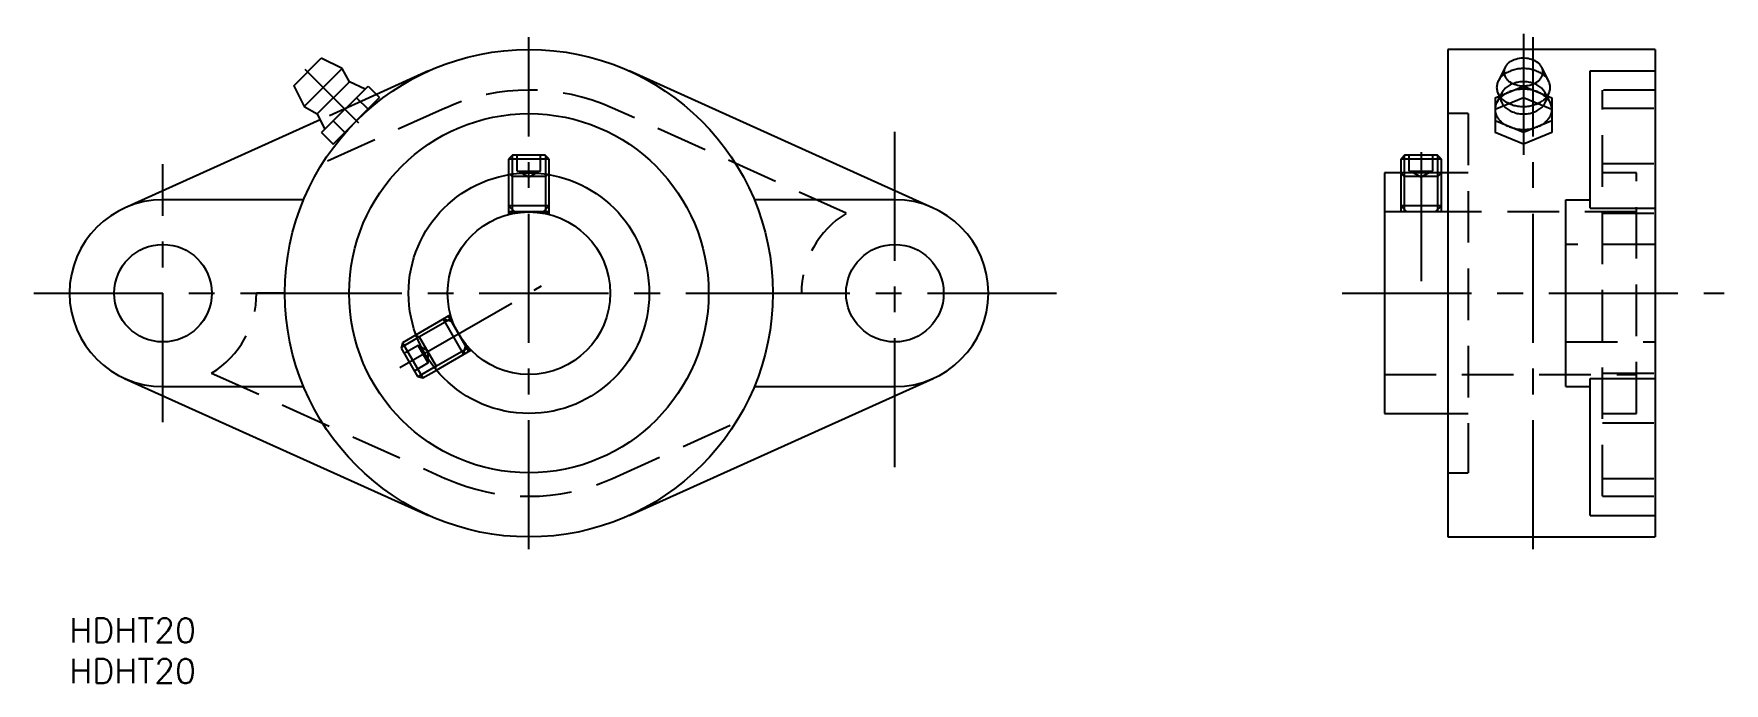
# Model space of a CAD drawing. Extents: x -4 to 203, y -8 to 72.
import ezdxf

# ---------------------------------------------------------------- set-up
doc = ezdxf.new("R2010")
doc.units = 0
doc.header["$LTSCALE"] = 0.5
doc.linetypes.add('CENTER', pattern=[50.8, 31.75, -6.35, 6.35, -6.35])
doc.linetypes.add('DASHED', pattern=[19.05, 12.7, -6.35])
for name, color, linetype in [('MSM_CENTER', 1, 'CENTER'), ('MSM_CONTINUOUS', 7, 'CONTINUOUS'), ('MSM_DASHED', 4, 'DASHED'), ('MSM_NARROW', 5, 'CONTINUOUS'), ('MSM_PART_NUMBER', 7, 'CONTINUOUS')]:
    doc.layers.add(name, color=color, linetype=linetype)
doc.styles.get("Standard").update_dxf_attribs({"font": 'txt.shx', "height": 3, "bigfont": 'bigfont.shx'})

msp = doc.modelspace()

# ---------------------------------------------------------------- linework, layer by layer
at = {"layer": 'MSM_CENTER'}
for p, q in [((56.5, 8.5), (56.5, 71.5)), ((178.8, 71.93), (178.8, 57.03)), ((180, 8.5), (180, 71.5)), ((35.59, 60.91), (28.98, 67.52)), ((101.5, 18.6), (101.5, 61.4)), ((166.2, 57.35), (166.2, 39.19)), ((11.5, 24.12), (11.5, 55.88)), ((-4.38, 40), (27.38, 40)), ((25, 40), (88, 40)), ((40.64, 30.84), (58.03, 40.89)), ((80.1, 40), (122.9, 40)), ((156.52, 40), (203.48, 40))]:
    msp.add_line(p, q, dxfattribs=at)
at = {"layer": 'MSM_CONTINUOUS'}
for p, q in [((27.58, 65.53), (30.97, 68.92)), ((33.52, 67.65), (30.97, 68.92)), ((195, 70), (169.5, 70)), ((169.5, 70), (169.5, 10)), ((195, 70), (195, 10)), ((28.85, 62.98), (33.52, 67.65)), ((34.44, 66.02), (33.52, 67.65)), ((44.17, 67.35), (37.76, 64.46)), ((106.23, 50.48), (68.83, 67.35)), ((187, 50.48), (187, 67.35)), ((187, 67.35), (195, 67.35)), ((27.58, 65.53), (28.85, 62.98)), ((30.48, 62.06), (34.44, 66.02)), ((31.01, 59.77), (36.73, 65.49)), ((36.35, 65.1), (34.44, 66.02)), ((36.73, 65.49), (38.14, 64.07)), ((28.85, 62.98), (30.48, 62.06)), ((32.43, 58.36), (38.14, 64.07)), ((35.3, 64.06), (36.72, 62.64)), ((30.83, 61.33), (6.77, 50.48)), ((30.48, 62.06), (31.4, 60.15)), ((32.44, 61.2), (33.86, 59.78)), ((31.01, 59.77), (32.43, 58.36)), ((54.49, 57), (54, 56.51)), ((54, 56.51), (54, 54.59)), ((59, 56.51), (54, 56.51)), ((58.51, 57), (54.49, 57)), ((59, 56.51), (58.51, 57)), ((59, 54.59), (59, 56.51)), ((164.19, 57), (163.7, 56.51)), ((163.7, 56.51), (163.7, 54.8)), ((168.7, 56.51), (163.7, 56.51)), ((168.21, 57), (164.19, 57)), ((168.7, 56.51), (168.21, 57)), ((168.7, 54.8), (168.7, 56.51)), ((169.5, 54.8), (161.7, 54.8)), ((161.7, 54.8), (161.7, 25.2)), ((28.79, 51.5), (11.5, 51.5)), ((101.5, 51.5), (84.21, 51.5)), ((184, 51.5), (187, 51.5)), ((184, 28.5), (184, 51.5)), ((187, 50.48), (195, 50.48)), ((40.95, 33.91), (40.77, 33.24)), ((42.62, 34.87), (40.95, 33.91)), ((40.95, 33.91), (43.45, 29.58)), ((40.77, 33.24), (42.78, 29.76)), ((6.77, 29.52), (44.17, 12.65)), ((42.78, 29.76), (43.45, 29.58)), ((43.45, 29.58), (45.12, 30.54)), ((68.83, 12.65), (106.23, 29.52)), ((187, 12.65), (187, 29.52)), ((187, 29.52), (195, 29.52)), ((11.5, 28.5), (28.79, 28.5)), ((84.21, 28.5), (101.5, 28.5)), ((184, 28.5), (187, 28.5)), ((161.7, 25.2), (169.5, 25.2)), ((187, 12.65), (195, 12.65)), ((169.5, 10), (195, 10))]:
    msp.add_line(p, q, dxfattribs=at)
for centre, radius in [((56.5, 40), 30), ((56.5, 40), 22.1), ((56.5, 40), 14.8), ((56.5, 40), 10), ((11.5, 40), 6), ((101.5, 40), 6)]:
    msp.add_circle(centre, radius, dxfattribs=at)
for centre, start, end in [((11.5, 40), 90, 270), ((101.5, 40), 270, 90)]:
    msp.add_arc(centre, 11.5, start, end, dxfattribs=at)
at = {"layer": 'MSM_DASHED'}
for p, q in [((176.54, 67.79), (175.69, 66.09)), ((181.91, 66.09), (181.06, 67.79)), ((37.76, 64.46), (30.83, 61.33)), ((175.3, 64.06), (178.8, 65.49)), ((176.18, 64.73), (175.52, 63.49)), ((175.63, 64.67), (176.11, 63.49)), ((178.8, 65.49), (182.3, 64.06)), ((178.8, 65.49), (178.8, 64.07)), ((182.08, 63.49), (181.42, 64.73)), ((181.49, 63.49), (181.97, 64.67)), ((188.5, 15), (188.5, 65)), ((195, 65), (188.5, 65)), ((46.22, 62.79), (31.11, 55.97)), ((95.52, 49.83), (66.78, 62.79)), ((175.3, 62.64), (178.8, 64.07)), ((175.3, 64.06), (175.3, 59.78)), ((178.8, 64.07), (182.3, 62.64)), ((182.3, 64.06), (182.3, 59.78)), ((188.5, 62.79), (195, 62.79)), ((172, 62.1), (169.5, 62.1)), ((172, 62.1), (172, 17.9)), ((178.8, 59.77), (175.3, 61.2)), ((182.3, 61.2), (178.8, 59.77)), ((178.8, 58.36), (175.3, 59.78)), ((182.3, 59.78), (178.8, 58.36)), ((178.8, 59.77), (178.8, 58.36)), ((55.06, 55), (55.06, 57)), ((57.94, 55), (57.94, 57)), ((164.76, 55), (164.76, 57)), ((167.64, 55), (167.64, 57)), ((54, 54.59), (54, 49.68)), ((54.19, 54.61), (54.43, 54.37)), ((54.43, 54.65), (54.43, 49.79)), ((58.57, 54.37), (54.43, 54.37)), ((55.06, 55), (57.94, 55)), ((55.25, 55), (56.5, 54.28)), ((56.5, 54.28), (57.75, 55)), ((58.57, 49.78), (58.57, 54.65)), ((58.57, 54.37), (58.82, 54.62)), ((59, 49.68), (59, 54.59)), ((163.7, 54.8), (164.13, 54.37)), ((163.7, 54.8), (163.7, 50)), ((164.13, 54.8), (164.13, 50)), ((168.27, 54.37), (164.13, 54.37)), ((164.76, 55), (167.64, 55)), ((164.95, 55), (166.2, 54.28)), ((166.2, 54.28), (167.45, 55)), ((168.27, 54.37), (168.7, 54.8)), ((168.27, 50), (168.27, 54.8)), ((168.7, 50), (168.7, 54.8)), ((172, 54.8), (169.5, 54.8)), ((188.5, 55.97), (195, 55.97)), ((192.7, 54.8), (188.5, 54.8)), ((192.7, 25.2), (192.7, 54.8)), ((54, 50.75), (54.75, 50)), ((59, 50.75), (54, 50.75)), ((59, 50), (54, 50)), ((54.23, 49.74), (54, 50)), ((54, 50), (59, 50)), ((58.25, 50), (54.75, 50)), ((58.25, 50), (59, 50.75)), ((58.77, 49.74), (59, 50)), ((192.7, 50), (161.7, 50)), ((163.7, 50.75), (164.45, 50)), ((168.7, 50.75), (163.7, 50.75)), ((168.7, 50), (163.7, 50)), ((167.95, 50), (168.7, 50.75)), ((188.5, 49.83), (195, 49.83)), ((195, 46), (184, 46)), ((26.5, 40), (23, 40)), ((86.5, 40), (90, 40)), ((188.5, 40), (195, 40)), ((46.86, 37.32), (42.62, 34.87)), ((46.99, 36.9), (42.77, 34.46)), ((46.96, 36.52), (45.94, 36.79)), ((45.94, 36.79), (48.44, 32.46)), ((46.93, 37.1), (46.59, 37.17)), ((46.59, 37.17), (49.09, 32.83)), ((49.09, 32.83), (46.59, 37.17)), ((46.96, 36.52), (48.71, 33.48)), ((42.88, 33.58), (41.15, 32.58)), ((43.02, 34.61), (42.69, 34.7)), ((44.13, 31.42), (42.88, 33.58)), ((44.13, 32.86), (42.88, 33.58)), ((43.02, 34.61), (45.09, 31.03)), ((44.84, 30.88), (49.06, 33.32)), ((48.44, 32.46), (48.71, 33.48)), ((184, 34), (195, 34)), ((44.13, 31.42), (42.4, 30.42)), ((44.13, 31.42), (44.13, 32.86)), ((45.12, 30.54), (49.36, 32.99)), ((49.2, 33.16), (49.09, 32.83)), ((17.48, 30.17), (46.22, 17.21)), ((45, 30.69), (45.09, 31.03)), ((161.7, 30), (192.7, 30)), ((188.5, 30.17), (195, 30.17)), ((169.5, 25.2), (172, 25.2)), ((188.5, 25.2), (192.7, 25.2)), ((66.78, 17.21), (81.89, 24.03)), ((188.5, 24.03), (195, 24.03)), ((169.5, 17.9), (172, 17.9)), ((188.5, 17.21), (195, 17.21)), ((188.5, 15), (195, 15))]:
    msp.add_line(p, q, dxfattribs=at)
for centre, radius, start, end in [((178.79, 65.78), 3.14, 54.6409, 119.834), ((177.52, 65.24), 2.02, 122.3563, 177.7725), ((177.91, 67.16), 1.51, 116.9364, 177.4617), ((177.91, 67.29), 1.51, 182.5383, 243.0636), ((178.73, 63.56), 4.08, 90.0687, 124.1218), ((178.87, 63.56), 4.08, 55.8782, 89.9313), ((179.78, 67.19), 1.42, 1.5522, 54.4243), ((179.69, 67.29), 1.51, 307.7217, 357.4617), ((180.08, 65.24), 2.02, 2.2275, 57.6437), ((56.5, 40), 25, 65.7253, 114.2747), ((177.52, 65.39), 2.02, 182.2275, 237.6437), ((178.05, 62.02), 2.92, 109.9589, 149.7956), ((177.65, 63.99), 1.65, 132.2599, 178.1984), ((178.74, 62.64), 3.38, 88.923, 130.592), ((178.8, 60.32), 4.78, 68.5428, 111.4572), ((178.8, 68.71), 3.19, 240.4041, 304.7301), ((178.86, 62.64), 3.38, 49.408, 91.077), ((179.55, 62.02), 2.92, 30.2044, 70.0411), ((179.95, 63.99), 1.65, 1.8016, 47.7401), ((180.08, 65.39), 2.02, 302.3563, 357.7725), ((177.12, 62.62), 1.82, 151.4406, 214.701), ((177.65, 64.09), 1.65, 181.8016, 227.7401), ((178.73, 67.06), 4.08, 235.8782, 269.9313), ((178.74, 65.44), 3.38, 229.408, 271.077), ((178.86, 65.44), 3.38, 268.923, 310.592), ((178.87, 67.06), 4.08, 270.0687, 304.1218), ((179.95, 64.09), 1.65, 312.2599, 358.1984), ((180.48, 62.62), 1.82, 325.299, 28.5594), ((178.08, 63.3), 2.99, 214.7712, 246.694), ((178.8, 64.94), 4.78, 248.5428, 291.4572), ((179.52, 63.3), 2.99, 293.306, 325.2288), ((101.5, 40), 11.5, 121.308, 180), ((11.5, 40), 11.5, 301.308, 0), ((56.5, 40), 25, 245.7253, 294.2747)]:
    msp.add_arc(centre, radius, start, end, dxfattribs=at)
at = {"layer": 'MSM_NARROW'}
for p, q in [((54.43, 56.94), (54.43, 54.65)), ((58.57, 54.65), (58.57, 56.94)), ((164.13, 56.94), (164.13, 54.8)), ((168.27, 54.8), (168.27, 56.94)), ((42.77, 34.46), (40.79, 33.32)), ((42.86, 29.74), (44.84, 30.88))]:
    msp.add_line(p, q, dxfattribs=at)

# ---------------------------------------------------------------- texts
at = {"layer": 'MSM_PART_NUMBER'}
for p in [(0, -3), (0, -8)]:
    msp.add_text('HDHT20', height=3, dxfattribs=at).set_placement(p)

doc.saveas('drawing.dxf')
